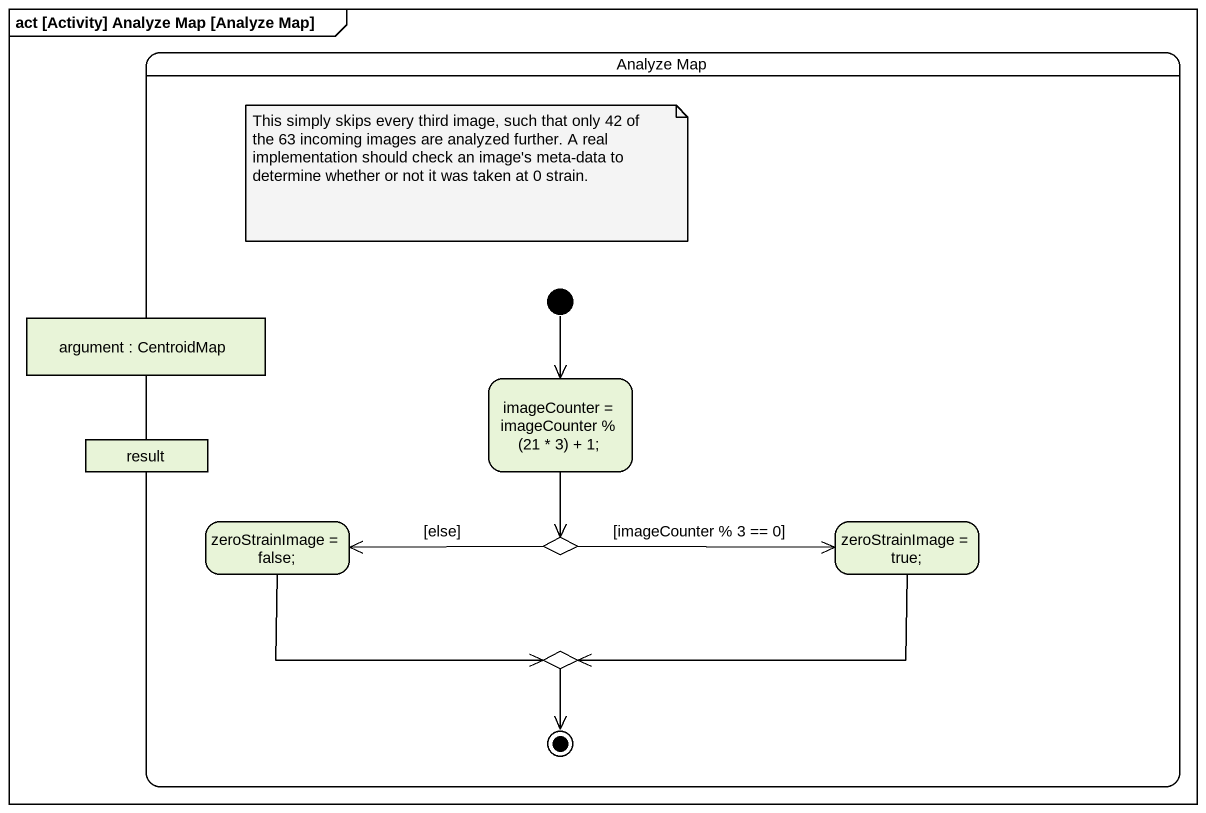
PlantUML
@startuml
mainframe act [Activity] Analyze Map [Analyze Map]
hide empty description
state "Analyze Map" as Analyze_Map {
  state "argument : CentroidMap" as argument <<object>>
  state "imageCounter = imageCounter % (21 * 3) + 1;" as imageCounter_imageCounter
  state result <<object>>
  state "zeroStrainImage = false;" as zeroStrainImage_false
  state "zeroStrainImage = true;" as zeroStrainImage_true
  state choice1 <<choice>>
  state choice2 <<choice>>
  [*] --> imageCounter_imageCounter
  choice2 --> [*]
}
imageCounter_imageCounter --> choice1
zeroStrainImage_false -right-> choice2
zeroStrainImage_true -left-> choice2
choice1 -left-> zeroStrainImage_false : [else]
choice1 -right-> zeroStrainImage_true : [imageCounter % 3 == 0]
note as N1
  This simply skips every third image, such that only 42 of the 63 incoming images are analyzed further. A real implementation should check an image's meta-data to determine whether or not it was taken at 0 strain.
end note
@enduml
